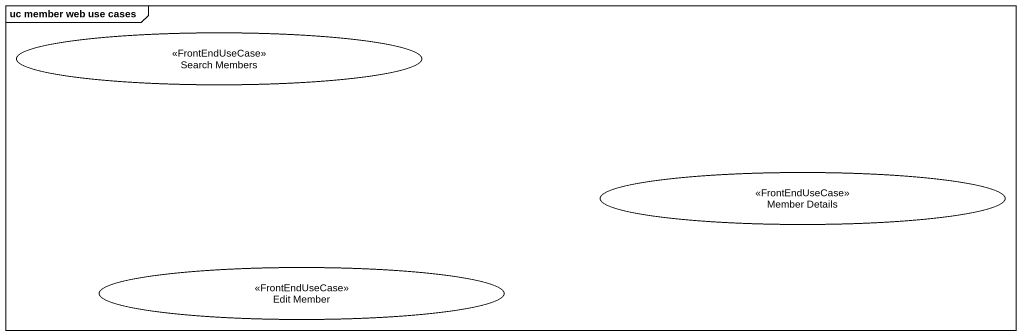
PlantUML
@startuml
mainframe uc member web use cases
usecase "Search Members" as Search_Members <<FrontEndUseCase>>
usecase "Member Details" as Member_Details <<FrontEndUseCase>>
usecase "Edit Member" as Edit_Member <<FrontEndUseCase>>
@enduml
